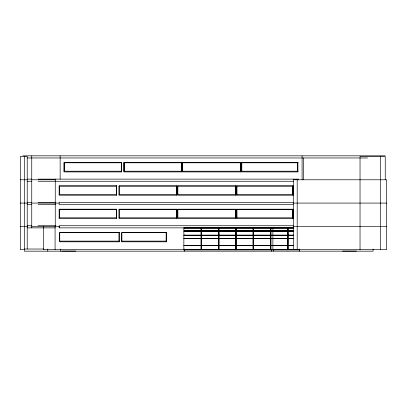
<?xml version="1.0" encoding="UTF-8"?>
<svg xmlns="http://www.w3.org/2000/svg" width="407" height="407" viewBox="0 0 407 407"><rect width="100%" height="100%" fill="white"/><g stroke="black" fill="none" stroke-linecap="round" stroke-linejoin="round"><path stroke-width="0.61" d="M184.183 249.913L184.62 249.445M22.894 155.83L385.129 155.83M27.223 157.972L367.562 157.972M121.657 162.597L64.036 162.597L64.036 171.917L121.657 171.917M181.593 162.597L123.916 162.597L123.916 171.917L181.593 171.917M240.949 162.597L182.473 162.597L182.473 171.917L240.949 171.917M298.026 162.597L241.631 162.597L241.631 171.917L298.026 171.917M64.036 162.78L121.657 162.78M123.916 162.78L181.593 162.78M182.473 162.78L240.949 162.78M241.631 162.78L298.026 162.78M64.036 171.215L121.657 171.215M123.916 171.215L181.593 171.215M182.473 171.215L240.949 171.215M241.631 171.215L298.026 171.215M27.223 179.131L31.751 179.131M38.09 179.131L298.27 179.131M20.35 179.782L27.534 179.782M31.751 179.782L55.851 179.782M293.294 179.782L386.65 179.782L386.65 249.679L293.294 249.679L293.294 179.131M27.223 181.273L31.751 181.273M38.09 181.273L293.299 181.273M116.763 185.892L59.142 185.892L59.142 195.212L116.763 195.212M176.704 185.892L119.022 185.892L119.022 195.212L176.704 195.212M236.06 185.892L177.579 185.892L177.579 195.212L236.06 195.212M293.132 185.892L236.737 185.892L236.737 195.212L293.132 195.212M59.142 186.08L116.763 186.08M119.022 186.08L176.704 186.08M177.579 186.08L236.06 186.08M236.737 186.08L293.132 186.08M59.142 194.515L116.763 194.515M119.022 194.515L176.704 194.515M177.579 194.515L236.06 194.515M236.737 194.515L293.132 194.515M27.223 202.427L31.751 202.427M38.09 202.427L55.851 202.427M293.299 202.427L59.142 202.427L59.142 204.573L293.299 204.573M20.35 203.083L27.534 203.083M31.751 203.083L59.142 203.083M293.294 203.083L386.65 203.083M27.223 204.573L31.751 204.573M38.09 204.573L55.851 204.573M116.763 209.193L59.142 209.193L59.142 218.513L116.763 218.513M176.704 209.193L119.022 209.193L119.022 218.513L176.704 218.513M236.06 209.193L177.579 209.193L177.579 218.513L236.06 218.513M293.132 209.193L236.737 209.193L236.737 218.513L293.132 218.513M59.142 209.381L116.763 209.381M119.022 209.381L176.704 209.381M177.579 209.381L236.06 209.381M236.737 209.381L293.132 209.381M59.142 217.811L116.763 217.811M119.022 217.811L176.704 217.811M177.579 217.811L236.06 217.811M236.737 217.811L293.132 217.811M27.223 225.727L31.751 225.727M38.09 225.727L55.851 225.727M293.299 225.727L59.142 225.727L59.142 227.869L293.294 227.869M20.35 226.378L27.534 226.378M31.751 226.378L59.356 226.378L59.356 227.869M293.294 226.378L386.65 226.378M27.223 227.869L55.433 227.869M184.04 227.966L293.523 227.966M184.106 228.103L293.935 228.103M218.651 230.901L201.475 230.901L201.475 231.181L218.651 231.181L218.574 235.119M293.818 230.901L288.136 230.901L288.136 231.181L293.818 231.181M184.04 230.922L293.523 230.922M184.106 231.039L184.62 231.039M201.043 231.039L201.394 231.039M218.376 231.039L219.154 231.039M235.709 231.039L236.055 231.039M253.037 231.039L253.388 231.039M270.37 231.039L270.716 231.039M287.703 231.039L288.049 231.039M184.04 231.156L293.523 231.156M201.317 231.181L184.188 231.181L184.188 230.901L201.317 230.901L201.277 227.966M287.978 231.181L270.803 231.181L270.803 230.901L287.978 230.901L287.988 227.966L288.019 249.588L287.932 245.604M119.307 232.494L59.575 232.494L59.575 241.814L119.307 241.814M166.407 232.494L121.693 232.494L121.693 241.814L166.407 241.814M119.129 232.677L59.753 232.677L59.778 241.112L119.129 241.112M166.229 232.677L121.871 232.677L121.897 241.112M184.04 235.119L293.818 235.093M184.106 235.236L184.62 235.236M201.043 235.236L201.394 235.236M218.376 235.236L219.154 235.236M235.709 235.236L236.055 235.236M253.037 235.236L253.388 235.236M270.37 235.236L270.716 235.236M287.703 235.236L288.049 235.236M184.04 235.353L293.818 235.373M184.04 238.38L293.818 238.354M184.106 238.497L184.62 238.497M201.043 238.497L201.394 238.497M218.376 238.497L219.154 238.497M235.709 238.497L236.055 238.497M253.037 238.497L253.388 238.497M270.37 238.497L270.716 238.497M287.703 238.497L288.049 238.497M184.04 238.614L293.523 238.614M293.818 238.634L288.136 238.634L288.136 238.354M121.871 241.112L166.229 241.112M184.04 245.37L293.818 245.345M184.106 245.487L184.62 245.487M201.043 245.487L201.394 245.487M218.376 245.487L219.154 245.487M235.709 245.487L236.055 245.487M253.037 245.487L253.388 245.487M270.37 245.487L270.716 245.487M287.703 245.487L288.049 245.487M184.04 245.604L293.818 245.625M24.395 249.028L43.966 249.028M184.04 249.588L299.023 249.588M24.685 249.679L20.35 249.679L20.35 156.481L27.223 156.481L27.223 249.028M61.737 251.078L75.717 251.078M342.475 251.078L356.456 251.078M299.303 249.445L299.735 249.913L183.669 249.913L184.106 249.445L298.789 249.445L299.221 249.913M385.246 179.782L385.246 156.481L360.032 156.481L360.032 249.679M380.453 156.481L380.453 249.679M373.092 249.028L373.092 251.17L24.395 251.17L24.395 156.481M303.632 157.972L303.632 179.782M302.091 155.83L302.091 179.782M299.521 249.028L299.521 251.17M298.194 179.131L298.194 179.782M297.888 162.597L297.888 171.917M297.731 162.78L297.715 171.215M297.191 179.782L297.191 249.679M292.994 185.892L292.994 195.212M292.994 209.193L292.994 218.513M288.136 235.093L288.136 235.373M288.136 245.345L288.136 245.625M287.988 231.156L287.932 235.119M287.988 235.353L287.932 238.38M287.988 238.614L287.932 245.37M287.876 227.64L287.902 230.922M287.902 231.156L287.902 235.119M287.902 235.353L287.902 238.38M287.902 238.614L287.902 245.37M287.902 245.604L287.876 249.913M287.79 230.901L287.79 231.181M287.79 235.093L287.79 235.373M287.79 238.354L287.79 238.634L270.803 238.634L270.803 238.354M287.79 245.345L287.79 245.625M287.703 228.103L287.703 249.445M273.29 249.562L273.29 251.17M272.888 227.869L272.888 249.679L270.986 249.679L270.986 227.869M271.388 249.562L271.388 251.17M270.803 235.093L270.803 235.373M270.803 245.345L270.803 245.625M270.716 228.103L270.716 249.445M270.655 227.966L270.691 230.922M270.655 231.156L270.691 235.119M270.691 235.353L270.655 238.38M270.655 238.614L270.691 245.37M270.691 245.604L270.655 249.588M270.543 227.64L270.569 230.922M270.604 231.156L270.569 235.119M270.604 235.353L270.569 238.38M270.604 238.614L270.569 245.37M270.569 245.604L270.543 249.913M270.457 235.093L270.457 235.373M270.457 238.354L270.457 238.634L253.469 238.634L253.469 238.354M270.457 245.345L270.457 245.625M270.37 228.103L270.37 249.445M253.469 235.093L253.469 235.373M253.469 245.345L253.469 245.625M253.358 227.966L253.358 249.588M253.322 227.966L253.271 230.922L236.141 230.901L236.141 231.181L253.312 231.181L253.322 235.119M253.322 235.353L253.271 238.38M253.271 238.614L253.322 245.37M253.271 245.604L253.322 249.588M253.21 227.64L253.235 230.922M253.235 231.156L253.235 235.119M253.235 235.353L253.235 238.38M253.235 238.614L253.235 245.37M253.235 245.604L253.21 249.913M253.123 230.901L253.123 231.181M253.123 235.093L253.123 235.373M253.123 238.354L253.123 238.634L236.141 238.634L236.141 238.354M253.123 245.345L253.123 245.625M253.037 228.103L253.037 249.445M241.804 162.78L241.819 171.215M240.812 162.597L240.812 171.917M240.674 162.78L240.639 171.215M236.91 186.08L236.925 194.515M236.91 209.381L236.945 217.811M236.141 235.093L236.141 235.373M236.141 245.345L236.141 245.625M236.055 228.103L236.055 249.445M235.994 227.966L236.029 230.922M235.994 231.156L236.029 235.119M236.029 235.353L235.994 238.38M235.994 238.614L236.029 245.37M235.994 245.604L236.029 249.588M235.918 185.892L235.918 195.212M235.918 209.193L235.918 218.513M235.882 227.64L235.943 230.922M235.907 231.156L235.943 235.119M235.943 235.353L235.907 238.38M235.943 238.614L235.907 245.37M235.943 245.604L235.882 249.913M235.78 186.08L235.78 194.515M235.78 209.381L235.78 217.811M235.795 235.093L235.795 235.373M235.795 238.354L235.795 238.634L218.808 238.634L218.808 238.354M235.795 245.345L235.795 245.625M235.745 186.08L235.765 194.515M235.765 209.381L235.745 217.811M235.709 228.103L235.709 249.445M219.154 228.103L219.154 249.445M218.997 230.901L218.997 231.181M218.997 235.093L218.997 235.373M218.997 238.354L218.997 238.634M218.997 245.345L218.997 245.625M218.808 235.093L218.808 235.373M218.808 245.345L218.808 245.625M218.696 227.966L218.661 249.588L218.574 245.604M218.61 227.966L218.574 230.922M218.61 235.353L218.574 238.38M218.61 238.614L218.574 245.37M218.549 227.64L218.549 228.103M218.549 249.445L218.549 249.913M218.462 230.901L218.462 231.181M218.462 235.093L218.462 235.373M218.462 238.354L218.462 238.634L201.475 238.634L201.475 238.354M218.462 245.345L218.462 245.625M218.376 228.103L218.376 249.445M201.475 235.093L201.475 235.373M201.475 245.345L201.475 245.625M201.363 227.966L201.363 249.588M201.333 235.119L201.277 231.156L201.246 235.119M201.333 235.353L201.277 238.38L201.246 235.353M201.333 238.614L201.277 245.37L201.246 238.614M201.333 245.604L201.277 249.588M201.221 227.64L201.246 230.922M201.246 245.604L201.221 249.913M201.129 230.901L201.129 231.181M201.129 235.093L201.129 235.373M201.129 238.354L201.129 238.634L184.188 238.634L184.188 238.354M201.129 245.345L201.129 245.625M201.043 228.103L201.043 249.445M184.564 249.028L184.564 251.17M184.376 230.901L184.376 231.181M184.376 235.093L184.376 235.373M184.376 238.354L184.376 238.634M184.376 245.345L184.376 245.625M184.188 235.093L184.188 235.373M184.188 245.345L184.188 245.625M183.857 227.869L183.857 249.679L43.559 249.679L43.559 226.378M182.646 162.78L182.682 171.215M181.456 162.597L181.456 171.917M181.303 162.78L181.283 171.215M177.788 186.08L177.788 194.515M177.788 209.381L177.788 217.811M177.752 186.08L177.773 194.515M177.773 209.381L177.752 217.811M176.562 185.892L176.562 195.212M176.562 209.193L176.562 218.513M166.31 232.494L166.31 241.814M166.153 232.677L166.127 241.112M124.104 162.78L124.125 171.215M124.089 162.78L124.089 171.215M121.52 162.597L121.52 171.917M121.347 162.78L121.367 171.215M119.195 186.08L119.215 194.515M119.231 209.381L119.215 217.811M119.205 232.494L119.205 241.814M119.042 232.677L119.053 241.112M116.626 185.892L116.626 195.212M116.626 209.193L116.626 218.513M116.488 186.08L116.488 194.515M116.488 209.381L116.488 217.811M116.473 186.08L116.453 194.515M116.453 209.381L116.473 217.811M60.689 249.028L60.689 251.17M60.144 155.83L60.144 179.131M55.25 179.131L55.25 226.378M55.072 226.378L55.072 249.679M47.751 249.028L47.751 251.17M31.751 155.83L31.751 227.869M235.795 230.901L218.808 230.901L218.808 231.181L235.795 231.181L235.795 230.901M270.457 230.901L253.469 230.901L253.469 231.181L270.457 231.181L270.457 230.901M292.857 194.515L292.857 186.08L292.837 194.515M292.857 217.811L292.857 209.381L292.821 217.811M176.424 194.515L176.424 186.08L176.409 194.515M176.424 217.811L176.424 209.381L176.409 217.811M64.24 171.215L64.24 162.78L64.225 171.215M59.33 194.515L59.351 186.08L59.315 194.515M59.351 217.811L59.33 209.381L59.315 217.811"/></g></svg>
